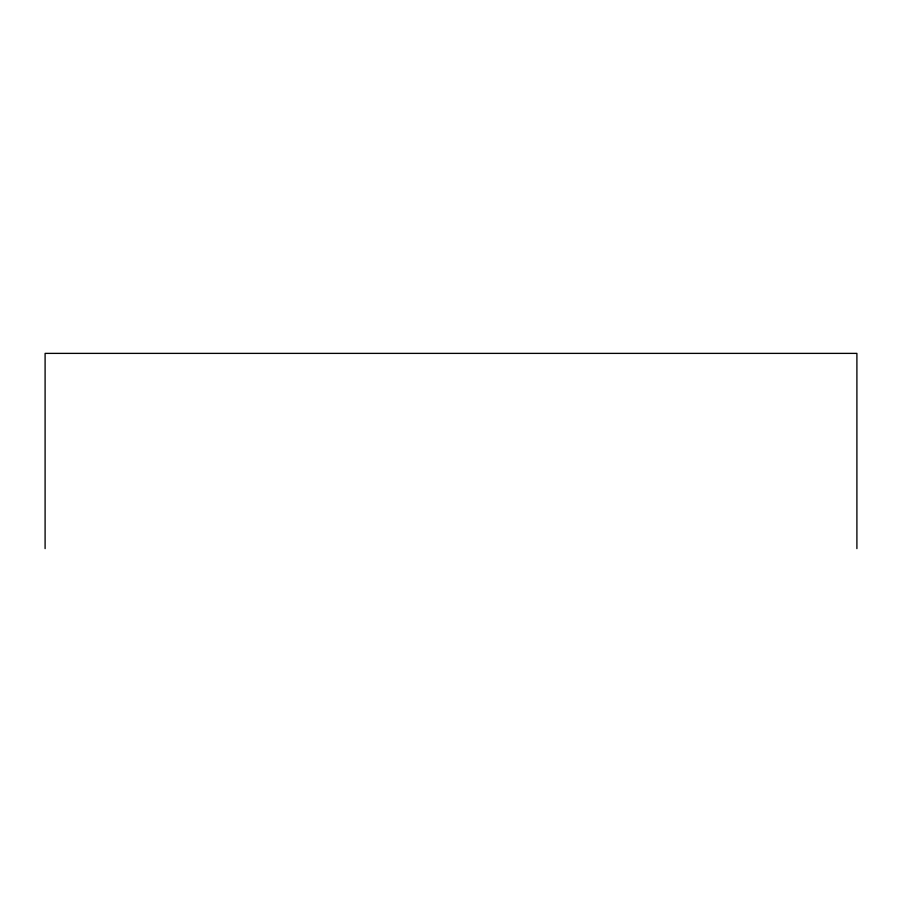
<?xml version="1.0" encoding="UTF-8"?>
<svg xmlns="http://www.w3.org/2000/svg" width="902" height="902" viewBox="0 0 902 902"><rect width="100%" height="100%" fill="white"/><g stroke="black" fill="none" stroke-linecap="round" stroke-linejoin="round"><path stroke-width="1.35" d="M856.9 548.619L856.9 353.381L45.1 353.381L45.1 548.619"/></g></svg>
